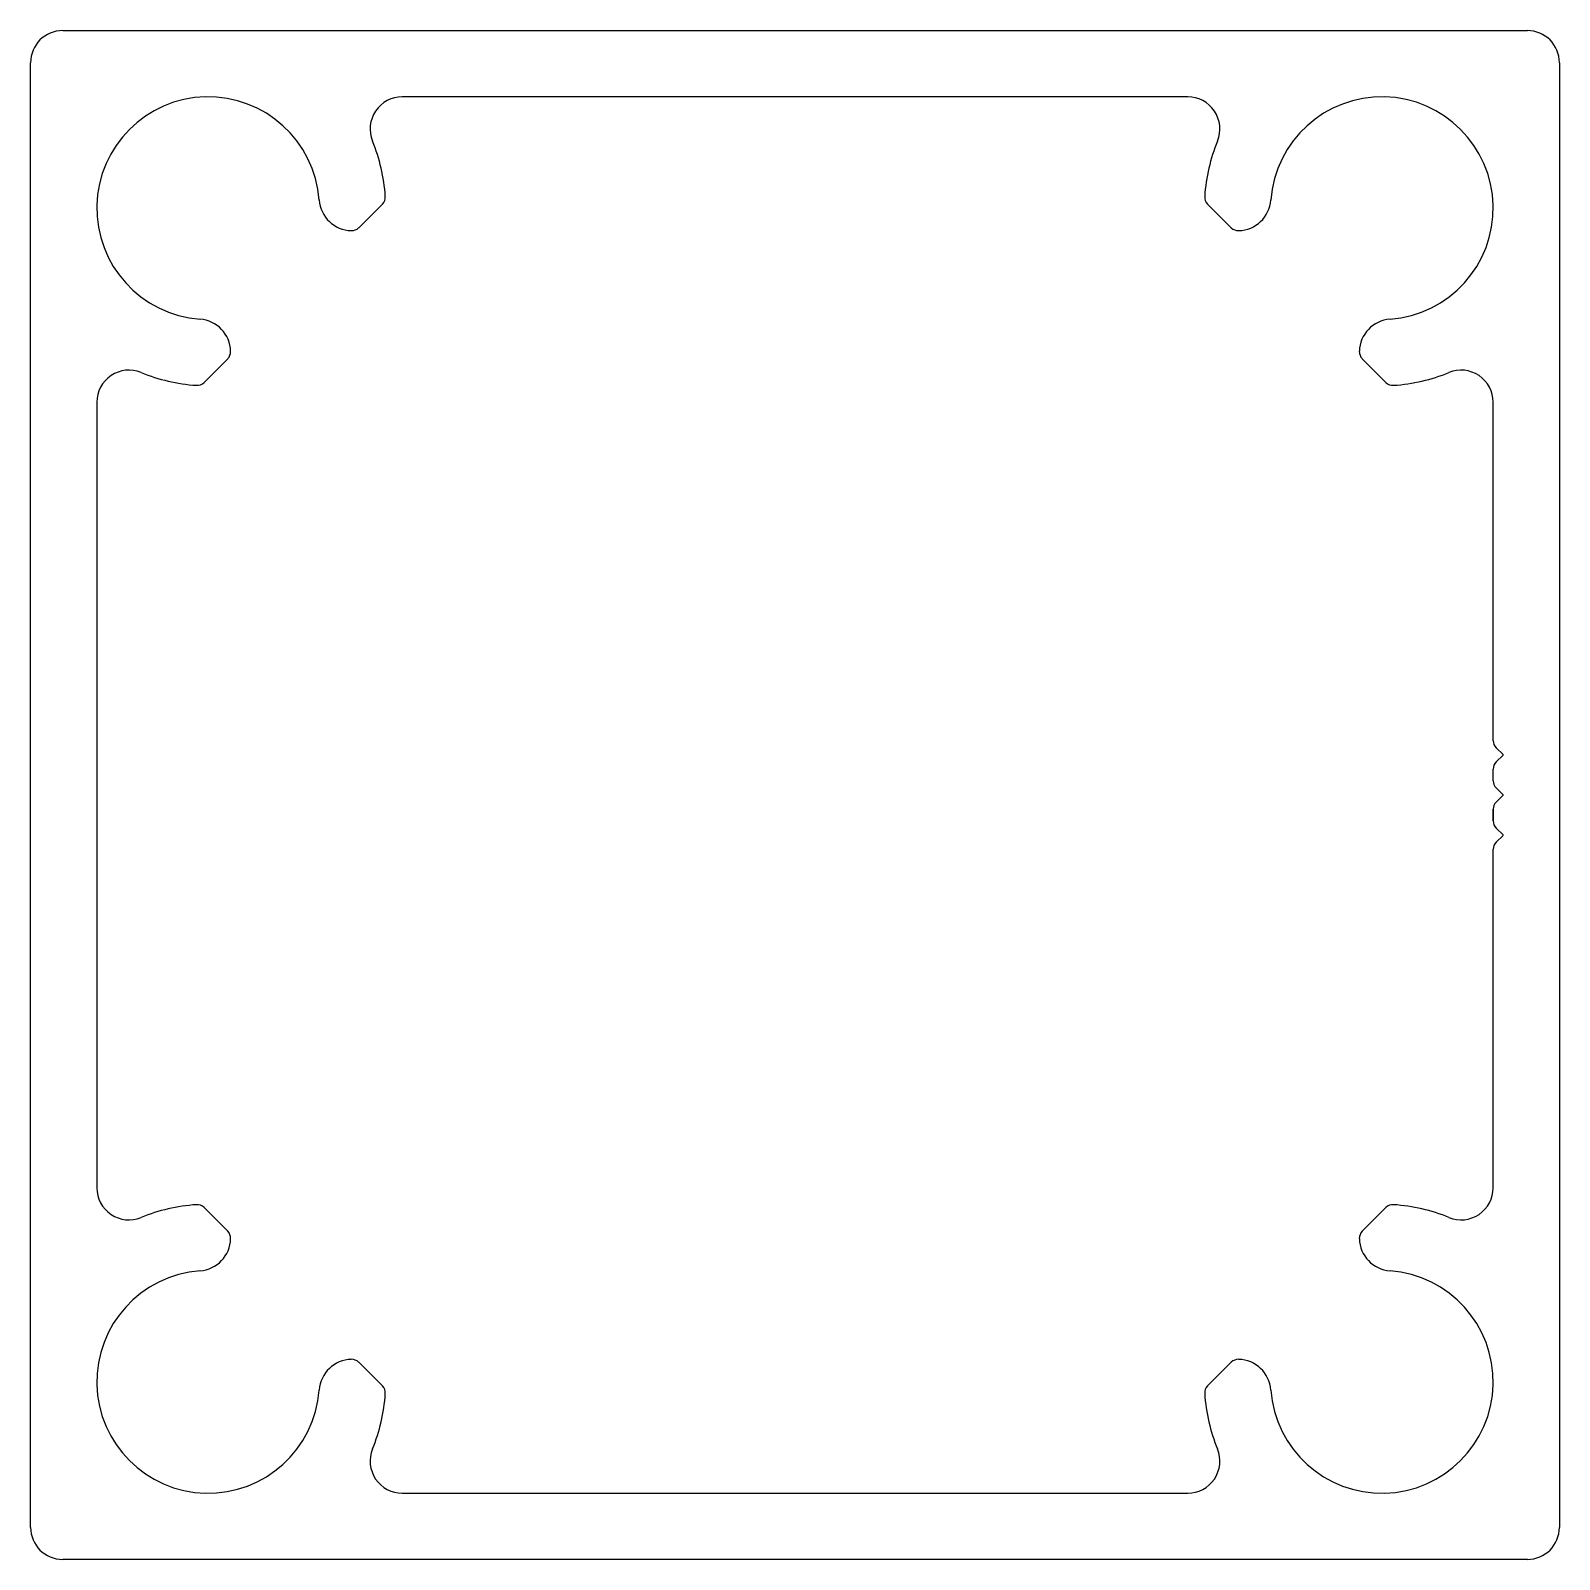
# Model space of a CAD drawing. Header units: inches. Extents: x -18.5 to 19.6, y 0 to 38.1.
import ezdxf

# ---------------------------------------------------------------- set-up
doc = ezdxf.new("R2010")
doc.units = ezdxf.units.IN
doc.header["$MEASUREMENT"] = 0
doc.layers.add('1', color=7, linetype='Continuous')

msp = doc.modelspace()

# ---------------------------------------------------------------- linework, layer by layer
at = {"color": 7}
for p, q in [((-17.664, 38.117), (0.586, 38.117)), ((0.586, 38.117), (18.836, 38.117)), ((-18.464, 19.067), (-18.464, 37.317)), ((19.636, 37.317), (19.636, 19.067)), ((-18.464, 0.817), (-18.464, 19.067)), ((19.636, 19.067), (19.636, 0.817)), ((0.586, 0.017), (-17.664, 0.017)), ((18.836, 0.017), (0.586, 0.017))]:
    msp.add_line(p, q, dxfattribs=at)
for centre, start, end in [((-17.664, 37.317), 90, 180), ((18.836, 37.317), 0, 90), ((-17.664, 0.817), 180, 270), ((18.836, 0.817), 270, 360)]:
    msp.add_arc(centre, 0.8, start, end, dxfattribs=at)
at = {"layer": '1', "color": 7, "linetype": 'Continuous'}
for p, q in [((0.586, 36.467), (-9.202, 36.467)), ((10.373, 36.467), (0.586, 36.467)), ((-9.697, 33.795), (-10.288, 33.204)), ((11.459, 33.204), (10.868, 33.795)), ((-13.551, 29.941), (-14.142, 29.35)), ((15.313, 29.35), (14.722, 29.941)), ((-16.814, 28.855), (-16.814, 19.067)), ((17.986, 20.421), (17.986, 28.855)), ((18.23, 20.073), (18.059, 20.244)), ((18.059, 19.891), (18.23, 20.062)), ((17.986, 19.421), (17.986, 19.714)), ((-16.814, 19.067), (-16.814, 9.28)), ((18.23, 19.073), (18.059, 19.244)), ((18.059, 18.891), (18.23, 19.062)), ((17.986, 18.421), (17.986, 18.714)), ((17.986, 18.714), (17.986, 18.421)), ((17.986, 18.421), (17.986, 18.714)), ((17.986, 18.714), (17.986, 18.421)), ((17.986, 18.421), (17.986, 18.714)), ((18.23, 18.073), (18.059, 18.244)), ((18.059, 17.891), (18.23, 18.062)), ((17.986, 9.28), (17.986, 17.714)), ((17.986, 17.714), (17.986, 17.714)), ((-14.142, 8.785), (-13.551, 8.194)), ((14.722, 8.194), (15.313, 8.785)), ((-10.288, 4.931), (-9.697, 4.34)), ((10.868, 4.34), (11.459, 4.931)), ((-9.202, 1.667), (0.176, 1.667)), ((0.176, 1.667), (10.373, 1.667))]:
    msp.add_line(p, q, dxfattribs=at)
for centre, radius, start, end in [((-14.039, 33.692), 2.775, 4.1956, 265.8044), ((-9.202, 35.667), 0.8, 90, 202.2093), ((10.373, 35.667), 0.8, 337.7907, 90), ((15.211, 33.692), 2.775, 274.1956, 175.8044), ((-14.039, 33.692), 4.425, 3.8393, 22.2093), ((15.211, 33.692), 4.425, 157.7907, 176.1607), ((-9.874, 33.972), 0.25, 315, 3.8393), ((11.045, 33.972), 0.25, 176.1607, 225), ((-10.449, 33.956), 0.825, 184.1956, 268.4374), ((11.62, 33.956), 0.825, 271.5626, 355.8044), ((-10.465, 33.381), 0.25, 268.4374, 315), ((11.636, 33.381), 0.25, 225, 271.5626), ((-14.303, 30.102), 0.825, 1.5626, 85.8044), ((15.474, 30.102), 0.825, 94.1956, 178.4374), ((-13.728, 30.118), 0.25, 315, 1.5626), ((14.899, 30.118), 0.25, 178.4374, 225), ((-16.014, 28.855), 0.8, 67.7907, 180), ((-14.039, 33.692), 4.425, 247.7907, 266.1607), ((-14.319, 29.527), 0.25, 266.1607, 315), ((15.49, 29.527), 0.25, 225, 273.8393), ((15.211, 33.692), 4.425, 273.8393, 292.2093), ((17.186, 28.855), 0.8, 0, 112.2093), ((18.236, 20.421), 0.25, 180, 225), ((18.236, 19.714), 0.25, 135, 180), ((18.224, 20.067), 0.008, 315, 45), ((18.236, 19.421), 0.25, 180, 225), ((18.224, 19.067), 0.008, 315, 45), ((18.236, 18.714), 0.25, 135, 180), ((18.236, 18.421), 0.25, 180, 225), ((18.224, 18.068), 0.008, 315, 45), ((18.236, 17.714), 0.25, 135, 180), ((-16.014, 9.28), 0.8, 180, 292.2093), ((17.186, 9.28), 0.8, 247.7907, 360), ((-14.039, 4.442), 4.425, 93.8393, 112.2093), ((-14.319, 8.608), 0.25, 45, 93.8393), ((15.49, 8.608), 0.25, 86.1607, 135), ((15.211, 4.442), 4.425, 67.7907, 86.1607), ((-14.303, 8.033), 0.825, 274.1956, 358.4374), ((-13.728, 8.017), 0.25, 358.4374, 45), ((14.899, 8.017), 0.25, 135, 181.5626), ((15.474, 8.033), 0.825, 181.5626, 265.8044), ((-14.039, 4.442), 2.775, 94.1956, 355.8044), ((15.211, 4.442), 2.775, 184.1956, 85.8044), ((-10.449, 4.179), 0.825, 91.5626, 175.8044), ((-10.465, 4.754), 0.25, 45, 91.5626), ((11.636, 4.754), 0.25, 88.4374, 135), ((11.62, 4.179), 0.825, 4.1956, 88.4374), ((-9.874, 4.163), 0.25, 356.1607, 45), ((11.045, 4.163), 0.25, 135, 183.8393), ((-14.039, 4.442), 4.425, 337.7907, 356.1607), ((15.211, 4.442), 4.425, 183.8393, 202.2093), ((-9.202, 2.467), 0.8, 157.7907, 270), ((10.373, 2.467), 0.8, 270, 22.2093)]:
    msp.add_arc(centre, radius, start, end, dxfattribs=at)

doc.saveas('drawing.dxf')
